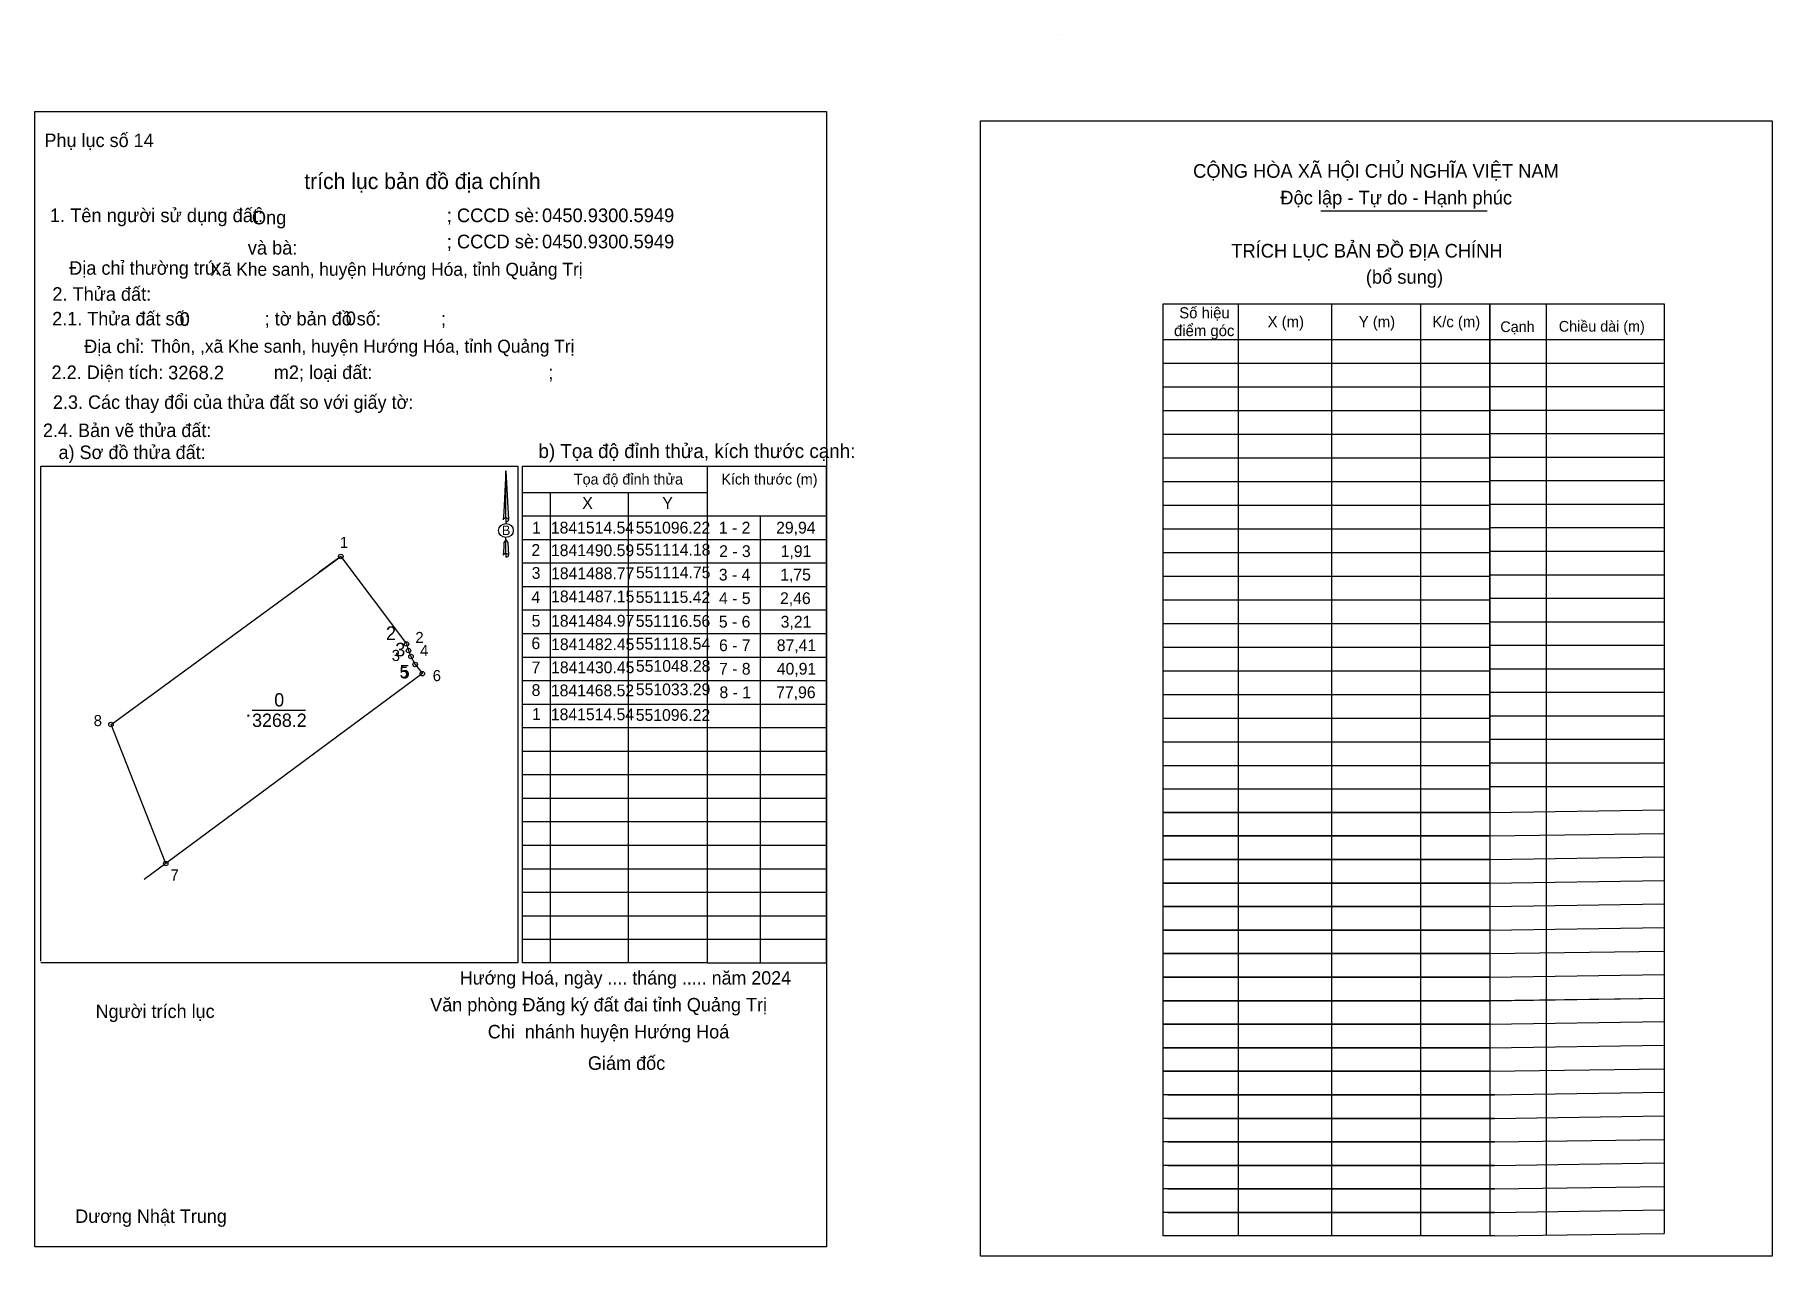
# Model space of a CAD drawing. Extents: x 551012 to 551488, y 1841323 to 1841657.
import ezdxf

# ---------------------------------------------------------------- set-up
doc = ezdxf.new("R2010")
doc.units = 0
for name, color, linetype in [('Level 1', 7, 'Continuous'), ('Level 10', 7, 'Continuous'), ('Level 11', 7, 'Continuous'), ('Level 13', 7, 'Continuous'), ('Level 27', 7, 'Continuous'), ('Level 3', 7, 'Continuous'), ('Level 40', 7, 'Continuous'), ('Level 42', 7, 'Continuous'), ('Level 52', 7, 'Continuous'), ('Level 53', 7, 'Continuous'), ('Level 6', 7, 'Continuous'), ('Level 63', 7, 'Continuous'), ('Level 9', 7, 'Continuous')]:
    doc.layers.add(name, color=color, linetype=linetype)

msp = doc.modelspace()

# ---------------------------------------------------------------- linework, layer by layer
at = {"layer": 'Level 1'}
for p, q in [((551292.65, 1841657.4), (551292.65, 1841657.4)), ((551364.53, 1841609.19), (551410.1, 1841609.19)), ((551426.26, 1841583.69), (551426.26, 1841328.69)), ((551410.8, 1841573.95), (551458.57, 1841573.95)), ((551410.8, 1841567.51), (551458.57, 1841567.51)), ((551410.8, 1841561.07), (551458.57, 1841561.07)), ((551410.8, 1841554.63), (551458.57, 1841554.63)), ((551410.8, 1841548.19), (551458.57, 1841548.19)), ((551410.8, 1841541.75), (551458.57, 1841541.75)), ((551196.6, 1841403.29), (551196.6, 1841539.28)), ((551196.6, 1841539.28), (551229.06, 1841539.28)), ((551229.06, 1841539.28), (551229.06, 1841403.29)), ((551146.05, 1841532.09), (551196.6, 1841532.09)), ((551410.8, 1841535.31), (551458.57, 1841535.31)), ((551410.8, 1841528.87), (551458.57, 1841528.87)), ((551145.88, 1841525.65), (551229.06, 1841525.65)), ((551211.03, 1841525.65), (551211.03, 1841403.29)), ((551410.8, 1841522.43), (551458.57, 1841522.43)), ((551145.88, 1841519.21), (551229.06, 1841519.21)), ((551145.88, 1841512.77), (551229.06, 1841512.77)), ((551410.8, 1841515.99), (551458.57, 1841515.99)), ((551410.8, 1841509.55), (551458.57, 1841509.55)), ((551145.88, 1841506.33), (551229.06, 1841506.33)), ((551410.8, 1841503.11), (551458.57, 1841503.11)), ((551145.88, 1841499.89), (551229.06, 1841499.89)), ((551410.8, 1841496.67), (551458.57, 1841496.67)), ((551145.88, 1841493.45), (551229.06, 1841493.45)), ((551410.8, 1841490.23), (551458.57, 1841490.23)), ((551145.88, 1841487.01), (551229.06, 1841487.01)), ((551145.88, 1841480.57), (551229.06, 1841480.57)), ((551410.8, 1841483.79), (551458.57, 1841483.79)), ((551410.8, 1841477.35), (551458.57, 1841477.35)), ((551145.88, 1841474.13), (551229.06, 1841474.13)), ((551410.8, 1841470.91), (551458.57, 1841470.91)), ((551145.88, 1841467.69), (551229.06, 1841467.69)), ((551145.88, 1841461.25), (551229.06, 1841461.25)), ((551410.8, 1841464.47), (551458.57, 1841464.47)), ((551410.8, 1841458.03), (551458.57, 1841458.03)), ((551145.88, 1841454.81), (551229.06, 1841454.81)), ((551410.8, 1841451.59), (551458.57, 1841451.59)), ((551145.88, 1841448.37), (551229.06, 1841448.37)), ((551145.88, 1841441.93), (551229.06, 1841441.93)), ((551410.8, 1841444.44), (551458.57, 1841445.15)), ((551410.8, 1841438), (551458.57, 1841438.71)), ((551410.8, 1841438), (551458.57, 1841438.7)), ((551145.88, 1841435.49), (551229.06, 1841435.49)), ((551410.8, 1841431.56), (551458.57, 1841432.26)), ((551410.8, 1841431.56), (551458.57, 1841432.26)), ((551145.88, 1841429.05), (551229.06, 1841429.05)), ((551145.88, 1841422.61), (551229.06, 1841422.61)), ((551410.8, 1841425.12), (551458.57, 1841425.82)), ((551410.8, 1841425.12), (551458.57, 1841425.82)), ((551410.8, 1841418.68), (551458.57, 1841419.38)), ((551410.8, 1841418.67), (551458.57, 1841419.38)), ((551145.88, 1841416.17), (551229.06, 1841416.17)), ((551410.8, 1841412.23), (551458.57, 1841412.94)), ((551410.8, 1841412.23), (551458.57, 1841412.93)), ((551145.88, 1841409.73), (551229.06, 1841409.73)), ((551196.6, 1841403.29), (551229.06, 1841403.29)), ((551410.8, 1841405.79), (551458.57, 1841406.49)), ((551410.8, 1841405.79), (551458.57, 1841406.49)), ((551410.8, 1841399.35), (551458.57, 1841400.05)), ((551410.8, 1841399.35), (551458.57, 1841400.05)), ((551410.8, 1841392.91), (551458.57, 1841393.61)), ((551410.8, 1841392.9), (551458.57, 1841393.61)), ((551410.8, 1841386.46), (551458.57, 1841387.17)), ((551410.8, 1841386.46), (551458.57, 1841387.16)), ((551410.8, 1841380.02), (551458.57, 1841380.72)), ((551410.8, 1841380.02), (551458.57, 1841380.72)), ((551410.8, 1841373.58), (551458.57, 1841374.28)), ((551410.8, 1841373.58), (551458.57, 1841374.28)), ((551410.8, 1841367.14), (551458.57, 1841367.84)), ((551412.08, 1841360.69), (551458.57, 1841361.37)), ((551412.08, 1841354.25), (551458.57, 1841354.93)), ((551412.08, 1841347.81), (551458.57, 1841348.49)), ((551412.08, 1841341.36), (551458.57, 1841342.05)), ((551412.08, 1841334.92), (551458.57, 1841335.61)), ((551412.08, 1841334.92), (551458.57, 1841335.6)), ((551412.08, 1841328.48), (551458.57, 1841329.16))]:
    msp.add_line(p, q, dxfattribs=at)
msp.add_lwpolyline([(551410.8, 1841445.15), (551410.8, 1841583.69), (551458.57, 1841583.69), (551458.57, 1841329.16)], dxfattribs=at)
at = {"layer": 'Level 10'}
msp.add_lwpolyline([(551118.54, 1841482.45), (551048.28, 1841430.45), (551033.29, 1841468.52), (551096.22, 1841514.54), (551114.18, 1841490.59), (551114.75, 1841488.77), (551115.42, 1841487.15), (551116.56, 1841484.97)], close=True, dxfattribs=at)
at = {"layer": 'Level 11'}
for centre in [(551096.22, 1841514.54), (551114.18, 1841490.59), (551114.75, 1841488.77), (551115.42, 1841487.15), (551116.56, 1841484.97), (551118.54, 1841482.45), (551118.54, 1841482.45), (551033.29, 1841468.52), (551048.28, 1841430.45)]:
    msp.add_circle(centre, 0.609, dxfattribs=at)
at = {"layer": 'Level 13'}
for points in [[(551012.41, 1841636.37), (551229.18, 1841636.37), (551229.18, 1841325.5), (551012.41, 1841325.5)], [(551271.38, 1841633.8), (551488.15, 1841633.8), (551488.15, 1841322.93), (551271.38, 1841322.93)]]:
    msp.add_lwpolyline(points, close=True, dxfattribs=at)
at = {"layer": 'Level 27'}
for p, q in [((551096.22, 1841514.54), (551090.31, 1841510.24)), ((551048.28, 1841430.45), (551042.41, 1841426.1))]:
    msp.add_line(p, q, dxfattribs=at)
at = {"layer": 'Level 3'}
for p, q in [((551292.65, 1841657.4), (551292.65, 1841657.4)), ((551014.08, 1841539.28), (551144.66, 1841539.28)), ((551014.08, 1841403.77), (551014.08, 1841539.28)), ((551144.66, 1841539.28), (551144.66, 1841403.29)), ((551145.88, 1841539.28), (551145.88, 1841403.29)), ((551145.88, 1841539.28), (551196.6, 1841539.28)), ((551153.55, 1841532.09), (551153.55, 1841403.29)), ((551174.86, 1841532.09), (551174.86, 1841403.29)), ((551144.66, 1841403.29), (551014.08, 1841403.29)), ((551196.6, 1841403.29), (551145.88, 1841403.29))]:
    msp.add_line(p, q, dxfattribs=at)
at = {"layer": 'Level 40'}
for p, q in [((551141.42, 1841538.03), (551140.8, 1841526.69)), ((551141.42, 1841538.03), (551142.1, 1841524.58)), ((551141.42, 1841538.03), (551142.1, 1841524.58)), ((551141.42, 1841525.03), (551141.42, 1841538.03)), ((551141.42, 1841538.03), (551142.1, 1841524.58)), ((551140.8, 1841526.69), (551140.66, 1841524.58)), ((551141.42, 1841525.03), (551141.42, 1841524.54)), ((551141.42, 1841524.54), (551141.42, 1841524.15)), ((551141.42, 1841524.15), (551141.42, 1841523.63)), ((551141.42, 1841524.15), (551141.42, 1841523.63)), ((551141.42, 1841524.15), (551141.42, 1841523.63)), ((551142.1, 1841524.58), (551142.1, 1841524.58)), ((551140.85, 1841518.35), (551140.8, 1841516.99)), ((551141.42, 1841519.11), (551140.85, 1841518.35)), ((551141.42, 1841519.11), (551141.42, 1841519.71)), ((551141.42, 1841519.11), (551141.42, 1841519.71)), ((551141.42, 1841519.11), (551141.42, 1841519.71)), ((551141.42, 1841519.11), (551141.96, 1841518.35)), ((551141.42, 1841519.11), (551141.96, 1841518.35)), ((551141.42, 1841519.11), (551141.96, 1841518.35)), ((551141.42, 1841515.32), (551141.42, 1841519.11)), ((551141.96, 1841518.35), (551142.1, 1841514.86)), ((551141.96, 1841518.35), (551142.1, 1841514.86)), ((551141.96, 1841518.35), (551142.1, 1841514.86)), ((551140.8, 1841516.99), (551140.66, 1841514.86)), ((551141.42, 1841515.32), (551141.42, 1841514.78)), ((551141.42, 1841514.78), (551141.42, 1841514.41)), ((551142.1, 1841514.86), (551142.1, 1841514.86))]:
    msp.add_line(p, q, dxfattribs=at)
msp.add_ellipse((551141.43, 1841521.63), major_axis=(2, 0), ratio=0.952727, dxfattribs=at)
for centre, start_param, end_param in [((551141.43, 1841524.57), 1.570796, 3.074452), ((551141.43, 1841524.57), 0.067141, 1.570796), ((551141.43, 1841524.57), 4.712389, 6.283185), ((551141.43, 1841514.83), 2.491069, 3.074278), ((551141.43, 1841514.83), 1.570796, 2.491069), ((551141.43, 1841514.83), 0.067141, 1.570796), ((551141.43, 1841514.83), 4.712389, 6.283185)]:
    msp.add_ellipse(centre, major_axis=(0.734, 0), ratio=0.614131, start_param=start_param, end_param=end_param, dxfattribs=at)
at = {"layer": 'Level 53'}
for p, q in [((551012.41, 1841636.37), (551012.41, 1841636.37)), ((551229.17, 1841325.5), (551229.17, 1841325.5))]:
    msp.add_line(p, q, dxfattribs=at)
at = {"layer": 'Level 63'}
for p, q in [((551321.41, 1841583.69), (551410.8, 1841583.69)), ((551321.41, 1841328.48), (551321.41, 1841583.69)), ((551341.87, 1841583.69), (551341.87, 1841328.48)), ((551367.45, 1841583.69), (551367.45, 1841328.48)), ((551391.81, 1841583.69), (551391.81, 1841328.48)), ((551410.8, 1841583.69), (551410.8, 1841328.48)), ((551321.41, 1841573.95), (551410.8, 1841573.95)), ((551321.41, 1841567.47), (551410.8, 1841567.47)), ((551321.41, 1841560.99), (551410.8, 1841560.99)), ((551321.41, 1841554.51), (551410.8, 1841554.51)), ((551321.41, 1841548.04), (551410.8, 1841548.04)), ((551321.41, 1841541.56), (551410.8, 1841541.56)), ((551321.41, 1841535.08), (551410.8, 1841535.08)), ((551321.41, 1841528.6), (551410.8, 1841528.6)), ((551321.41, 1841522.12), (551410.8, 1841522.12)), ((551321.41, 1841515.64), (551410.8, 1841515.64)), ((551321.41, 1841509.16), (551410.8, 1841509.16)), ((551321.41, 1841502.68), (551410.8, 1841502.68)), ((551321.41, 1841496.2), (551410.8, 1841496.2)), ((551321.41, 1841489.72), (551410.8, 1841489.72)), ((551321.41, 1841483.25), (551410.8, 1841483.25)), ((551321.41, 1841476.77), (551410.8, 1841476.77)), ((551321.41, 1841470.29), (551410.8, 1841470.29)), ((551321.41, 1841463.81), (551410.8, 1841463.81)), ((551321.41, 1841457.33), (551410.8, 1841457.33)), ((551321.41, 1841450.89), (551410.8, 1841450.89)), ((551321.41, 1841444.44), (551410.8, 1841444.44)), ((551410.8, 1841444.44), (551321.41, 1841444.44)), ((551410.8, 1841438), (551321.41, 1841438)), ((551321.41, 1841438), (551410.8, 1841438)), ((551410.8, 1841438), (551321.41, 1841438)), ((551410.8, 1841431.56), (551321.41, 1841431.56)), ((551321.41, 1841431.56), (551410.8, 1841431.56)), ((551410.8, 1841431.56), (551321.41, 1841431.56)), ((551410.8, 1841425.12), (551321.41, 1841425.12)), ((551321.41, 1841425.12), (551410.8, 1841425.12)), ((551410.8, 1841425.12), (551321.41, 1841425.12)), ((551410.8, 1841418.67), (551321.41, 1841418.67)), ((551321.41, 1841418.67), (551410.8, 1841418.67)), ((551410.8, 1841418.67), (551321.41, 1841418.67)), ((551410.8, 1841412.23), (551321.41, 1841412.23)), ((551321.41, 1841412.23), (551410.8, 1841412.23)), ((551410.8, 1841412.23), (551321.41, 1841412.23)), ((551410.8, 1841405.79), (551321.41, 1841405.79)), ((551321.41, 1841405.79), (551410.8, 1841405.79)), ((551410.8, 1841405.79), (551321.41, 1841405.79)), ((551410.8, 1841399.35), (551321.41, 1841399.35)), ((551321.41, 1841399.35), (551410.8, 1841399.35)), ((551410.8, 1841399.35), (551321.41, 1841399.35)), ((551410.8, 1841392.9), (551321.41, 1841392.9)), ((551321.41, 1841392.9), (551410.8, 1841392.9)), ((551410.8, 1841392.9), (551321.41, 1841392.9)), ((551410.8, 1841386.46), (551321.41, 1841386.46)), ((551321.41, 1841386.46), (551410.8, 1841386.46)), ((551410.8, 1841386.46), (551321.41, 1841386.46)), ((551410.8, 1841380.02), (551321.41, 1841380.02)), ((551321.41, 1841380.02), (551410.8, 1841380.02)), ((551410.8, 1841380.02), (551321.41, 1841380.02)), ((551410.8, 1841373.58), (551321.41, 1841373.58)), ((551321.41, 1841373.58), (551410.8, 1841373.58)), ((551410.8, 1841373.58), (551321.41, 1841373.58)), ((551410.8, 1841367.13), (551321.41, 1841367.13)), ((551322.69, 1841367.13), (551412.08, 1841367.13)), ((551412.08, 1841367.13), (551322.69, 1841367.13)), ((551412.08, 1841360.69), (551321.41, 1841360.69)), ((551412.08, 1841360.69), (551322.69, 1841360.69)), ((551322.69, 1841360.69), (551412.08, 1841360.69)), ((551412.08, 1841354.25), (551321.41, 1841354.25)), ((551412.08, 1841354.25), (551322.69, 1841354.25)), ((551322.69, 1841354.25), (551412.08, 1841354.25)), ((551412.08, 1841347.81), (551321.41, 1841347.81)), ((551412.08, 1841347.81), (551322.69, 1841347.81)), ((551322.69, 1841347.81), (551412.08, 1841347.81)), ((551412.08, 1841341.36), (551321.41, 1841341.36)), ((551412.08, 1841341.36), (551322.69, 1841341.36)), ((551322.69, 1841341.36), (551412.08, 1841341.36)), ((551412.08, 1841334.92), (551321.41, 1841334.92)), ((551412.08, 1841334.92), (551322.69, 1841334.92)), ((551412.08, 1841334.92), (551322.69, 1841334.92)), ((551322.69, 1841334.92), (551412.08, 1841334.92)), ((551412.08, 1841328.48), (551321.41, 1841328.48))]:
    msp.add_line(p, q, dxfattribs=at)
at = {"layer": 'Level 9'}
msp.add_line((551071.91, 1841472.49), (551086.55, 1841472.49), dxfattribs=at)

# ---------------------------------------------------------------- texts
at = {"layer": 'Level 1'}
for s, height, p in [('Phụ lục số 14', 3.6926, (551015.06, 1841626.65)), ('CỘNG HÒA XÃ HỘI CHỦ NGHĨA VIỆT NAM', 3.7441, (551329.57, 1841618.23)), ('Độc lập - Tự do - Hạnh phúc', 3.7441, (551353.45, 1841610.93)), ('1. Tên người sử dụng đất:', 3.743, (551016.53, 1841606.08)), ('Ông', 3.727, (551071.87, 1841605.48)), ('; CCCD sè:', 3.743, (551125.22, 1841606.08)), ('0450.9300.5949 ', 3.743, (551151.31, 1841606.08)), ('và bà:', 3.727, (551070.74, 1841597.21)), ('; CCCD sè:', 3.743, (551125.22, 1841598.91)), ('0450.9300.5949 ', 3.743, (551151.31, 1841598.91)), ('TRÍCH LỤC BẢN ĐỒ ĐỊA CHÍNH', 3.7441, (551340.03, 1841596.38)), ('Địa chỉ thường trú:', 3.7055, (551021.85, 1841591.69)), ('(bổ sung)', 3.744, (551376.87, 1841589.23)), ('2. Thửa đất:', 3.7135, (551017.23, 1841584.56)), ('2.1. Thửa đất số:               ; tờ bản đồ số:            ;', 3.6926, (551017.18, 1841577.81)), ('Chiều dài (m)', 2.9328, (551429.7, 1841576.1)), ('Cạnh', 2.933, (551413.7, 1841575.99)), ('Địa chỉ:', 3.693, (551025.97, 1841570.23)), ('2.2. Diện tích:                      m2; loại đất:                                   ;', 3.7055, (551017.01, 1841563.13)), ('2.3. Các thay đổi của thửa đất so với giấy tờ:', 3.6926, (551017.38, 1841554.95)), ('2.4. Bản vẽ thửa đất: ', 3.6926, (551014.65, 1841547.24)), ('a) Sơ đồ thửa đất: ', 3.6926, (551018.92, 1841541.22)), ('Tọa độ đỉnh thửa', 2.9328, (551160.01, 1841534.24)), ('Kích thước (m)', 2.9328, (551200.4, 1841534.24)), ('Hướng Hoá, ngày .... tháng ..... năm 2024', 3.6546, (551128.79, 1841397.33)), ('Văn phòng Đăng ký đất đai tỉnh Quảng Trị', 3.6926, (551120.68, 1841389.96)), ('Người trích lục', 3.6926, (551029.06, 1841388.16)), (' Chi  nhánh huyện Hướng Hoá', 3.6926, (551135.08, 1841382.58)), (' Giám đốc', 3.699, (551162.49, 1841373.97)), ('Dương Nhật Trung', 3.6772, (551023.49, 1841332.07))]:
    msp.add_text(s, height=height, dxfattribs=at).set_placement(p)
at = {"layer": 'Level 10'}
msp.add_text('b) Tọa độ đỉnh thửa, kích thước cạnh:', height=3.8548, dxfattribs=at).set_placement((551150.32, 1841541.49))
at = {"layer": 'Level 13'}
for s, height, p in [('0', 3.65, (551077.98, 1841473.46)), ('.', 3.65, (551070.21, 1841470.66)), ('3268.2', 3.654, (551071.92, 1841467.86))]:
    msp.add_text(s, height=height, dxfattribs=at).set_placement(p)
at = {"layer": 'Level 40'}
msp.add_text('B', height=2.62, dxfattribs=at).set_placement((551140.29, 1841520.39))
at = {"layer": 'Level 42'}
msp.add_text(' trích lục bản đồ địa chính', height=4.3322, dxfattribs=at).set_placement((551084.59, 1841615.15))
at = {"layer": 'Level 52'}
for s, height, p in [('X', 3.23, (551162.32, 1841527.57)), ('Y', 3.23, (551184.24, 1841527.57)), ('1', 3.23, (551148.57, 1841520.82)), ('1841514.54', 3.226, (551153.72, 1841520.82)), ('551096.22', 3.226, (551176.97, 1841520.82)), ('1 - 2', 3.226, (551199.72, 1841520.82)), ('29,94', 3.226, (551215.4, 1841520.82)), ('2', 3.23, (551148.4, 1841514.7)), ('1841490.59', 3.226, (551153.75, 1841514.63)), ('551114.18', 3.226, (551177.02, 1841514.78)), ('2 - 3', 3.226, (551199.8, 1841514.38)), ('1,91', 3.226, (551216.64, 1841514.38)), ('3', 3.23, (551148.48, 1841508.42)), ('1841488.77', 3.226, (551153.78, 1841508.31)), ('551114.75', 3.226, (551177.02, 1841508.56)), ('3 - 4', 3.226, (551199.71, 1841507.94)), ('1,75', 3.226, (551216.52, 1841507.94)), ('4', 3.23, (551148.39, 1841501.8)), ('1841487.15', 3.226, (551153.79, 1841501.99)), ('551115.42', 3.226, (551176.97, 1841501.81)), ('4 - 5', 3.226, (551199.77, 1841501.5)), ('2,46', 3.226, (551216.47, 1841501.5)), ('5', 3.23, (551148.45, 1841495.32)), ('1841484.97', 3.226, (551153.78, 1841495.32)), ('551116.56', 3.226, (551176.97, 1841495.26)), ('5 - 6', 3.226, (551199.72, 1841495.06)), ('3,21', 3.226, (551216.64, 1841495.06)), ('6', 3.23, (551148.4, 1841489.17)), ('1841482.45', 3.226, (551153.79, 1841488.89)), ('551118.54', 3.226, (551176.96, 1841489.04)), ('6 - 7', 3.226, (551199.77, 1841488.62)), ('87,41', 3.226, (551215.58, 1841488.62)), ('7', 3.23, (551148.45, 1841482.55)), ('1841430.45', 3.226, (551153.79, 1841482.57)), ('551048.28', 3.226, (551177.02, 1841482.96)), ('7 - 8', 3.226, (551199.77, 1841482.18)), ('40,91', 3.226, (551215.58, 1841482.18)), ('8', 3.23, (551148.45, 1841476.33)), ('1841468.52', 3.226, (551153.73, 1841476.25)), ('551033.29', 3.226, (551176.99, 1841476.54)), ('8 - 1', 3.226, (551199.89, 1841475.74)), ('77,96', 3.226, (551215.41, 1841475.74)), ('1', 3.23, (551148.57, 1841469.78)), ('1841514.54', 3.226, (551153.72, 1841469.7)), ('551096.22', 3.226, (551176.97, 1841469.52))]:
    msp.add_text(s, height=height, dxfattribs=at).set_placement(p)
at = {"layer": 'Level 6'}
for s, height, p in [('Xã Khe sanh, huyện Hướng Hóa, tỉnh Quảng Trị', 3.5559, (551060.44, 1841591.4)), ('0', 3.74, (551052.08, 1841577.69)), ('0', 3.74, (551097.57, 1841577.88)), ('Thôn, ,xã Khe sanh, huyện Hướng Hóa, tỉnh Quảng Trị', 3.5559, (551044.19, 1841570.33)), ('3268.2', 3.743, (551048.92, 1841563.03)), ('.', 3.02, (551101.07, 1841555.06))]:
    msp.add_text(s, height=height, dxfattribs=at).set_placement(p)
at = {"layer": 'Level 63'}
for s, p in [('Số hiệu', (551325.78, 1841579.74)), ('X (m)', (551349.98, 1841577.3)), ('Y (m)', (551374.93, 1841577.3)), ('K/c (m)', (551395.06, 1841577.3)), ('điểm góc', (551324.35, 1841574.87))]:
    msp.add_text(s, height=3.045, dxfattribs=at).set_placement(p)
at = {"layer": 'Level 9'}
for s, height, p in [('1', 3.04, (551095.95, 1841516.87)), ('2', 3.71, (551108.57, 1841491.67)), ('2', 3.04, (551116.62, 1841490.84)), ('3', 3.04, (551110.15, 1841485.92)), ('3', 3.71, (551111.11, 1841487.2)), ('4', 3.04, (551117.9, 1841487.28)), ('5', 3.04, (551112.32, 1841481.33)), ('5', 3.71, (551112.31, 1841481.13)), ('6', 3.04, (551121.37, 1841480.4)), ('8', 3.04, (551028.55, 1841468.08)), ('7', 3.04, (551049.57, 1841425.79))]:
    msp.add_text(s, height=height, dxfattribs=at).set_placement(p)

doc.saveas('drawing.dxf')
